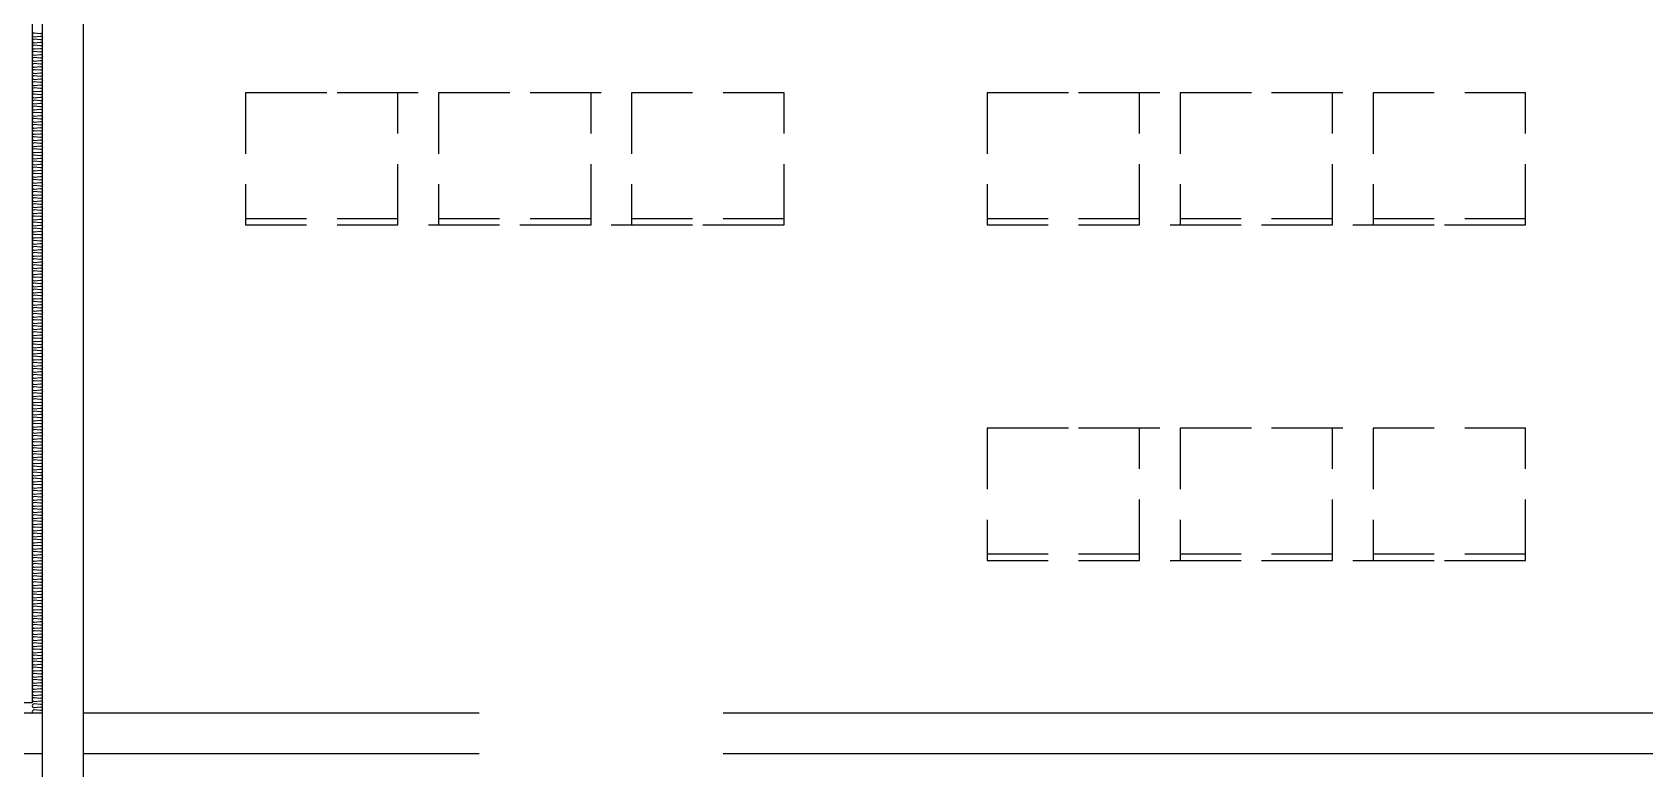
# Model space of a CAD drawing. Header units: millimetres. Extents: x -95754 to 177808, y 34455 to 150605.
# Drawn here: x 153554 to 161490, y 111430 to 115053 of the extents above; entities that cross this region are included whole.
import ezdxf

# ---------------------------------------------------------------- set-up
doc = ezdxf.new("R2010")
doc.units = ezdxf.units.MM
doc.header["$LTSCALE"] = 300
doc.linetypes.add('H1', pattern=[1.5, 1, -0.5])
for name, color, linetype in [('A-ELE-방수턱', 5, 'Continuous'), ('A-ETC-전기', 253, 'H1'), ('A-WALL-D', 7, 'Continuous'), ('ISL', 251, 'Continuous')]:
    doc.layers.add(name, color=color, linetype=linetype)

# ---------------------------------------------------------------- blocks, each defined once
blk = doc.blocks.new('A$C2e8f9a8b')
at = {"color": 0}
blk.add_line((30, 750), (30, 0), dxfattribs=at)
blk.add_lwpolyline([(650, 0), (0, 0), (0, 750), (650, 750)], close=True, dxfattribs=at)

msp = doc.modelspace()

# ---------------------------------------------------------------- linework, layer by layer
at = {"layer": 'A-ELE-방수턱'}
for p, q in [((153803.6, 111705), (155753.6, 111705)), ((156953.6, 111705), (166553.6, 111705)), ((153803.6, 111505), (155753.6, 111505)), ((156953.6, 111505), (166553.6, 111505))]:
    msp.add_line(p, q, dxfattribs=at)
at = {"layer": 'A-ETC-전기', "elevation": 0}
for points in [[(154603.6, 114755), (154603.6, 114105), (157253.6, 114105), (157253.6, 114755)], [(158253.6, 114755), (158253.6, 114105), (160903.6, 114105), (160903.6, 114755)], [(158253.6, 113105), (158253.6, 112455), (160903.6, 112455), (160903.6, 113105)]]:
    msp.add_lwpolyline(points, close=True, dxfattribs=at)
at = {"layer": 'A-WALL-D'}
for p, q in [((146153.6, 111705), (153603.6, 111705)), ((146153.6, 111505), (153603.6, 111505))]:
    msp.add_line(p, q, dxfattribs=at)
at = {"layer": 'A-WALL-D', "elevation": 0}
msp.add_lwpolyline([(165353.6, 124005), (153803.6, 124005), (153803.6, 110625), (153603.6, 110625), (153603.6, 124205), (167553.6, 124205)], dxfattribs=at)
at = {"layer": 'ISL', "elevation": 0}
msp.add_lwpolyline([(167503.6, 124355), (167503.6, 124255), (153553.6, 124255), (153553.6, 111755), (146203.6, 111755), (146203.6, 112755), (144903.6, 112755), (144903.6, 111755), (135403.6, 111755), (135403.6, 112755), (134903.6, 112755), (134903.6, 112970)], dxfattribs=at)
msp.add_lwpolyline([(153603.6, 115055, -0.44469), (153593.6, 115046), (153563.5, 115049, 1.108889), (153563.5, 115031), (153593.6, 115034, -0.44469), (153603.6, 115025, -0.44469), (153593.6, 115016), (153563.5, 115019, 1.108889), (153563.5, 115001), (153593.6, 115004, -0.44469), (153603.6, 114995, -0.44469), (153593.6, 114986), (153563.5, 114989, 1.108889), (153563.5, 114971), (153593.6, 114974, -0.44469), (153603.6, 114965, -0.44469), (153593.6, 114956), (153563.5, 114959, 1.108889), (153563.5, 114941), (153593.6, 114944, -0.44469), (153603.6, 114935, -0.44469), (153593.6, 114926), (153563.5, 114929, 1.108889), (153563.5, 114911), (153593.6, 114914, -0.44469), (153603.6, 114905, -0.44469), (153593.6, 114896), (153563.5, 114899, 1.108889), (153563.5, 114881), (153593.6, 114884, -0.44469), (153603.6, 114875, -0.44469), (153593.6, 114866), (153563.5, 114869, 1.108889), (153563.5, 114851), (153593.6, 114854, -0.44469), (153603.6, 114845, -0.44469), (153593.6, 114836), (153563.5, 114839, 1.108889), (153563.5, 114821), (153593.6, 114824, -0.44469), (153603.6, 114815, -0.44469), (153593.6, 114806), (153563.5, 114809, 1.108889), (153563.5, 114791), (153593.6, 114794, -0.44469), (153603.6, 114785, -0.44469), (153593.6, 114776), (153563.5, 114779, 1.108889), (153563.5, 114761), (153593.6, 114764, -0.44469), (153603.6, 114755, -0.44469), (153593.6, 114746), (153563.5, 114749, 1.108889), (153563.5, 114731), (153593.6, 114734, -0.44469), (153603.6, 114725, -0.44469), (153593.6, 114716), (153563.5, 114719, 1.108889), (153563.5, 114701), (153593.6, 114704, -0.44469), (153603.6, 114695, -0.44469), (153593.6, 114686), (153563.5, 114689, 1.108889), (153563.5, 114671), (153593.6, 114674, -0.44469), (153603.6, 114665, -0.44469), (153593.6, 114656), (153563.5, 114659, 1.108889), (153563.5, 114641), (153593.6, 114644, -0.44469), (153603.6, 114635, -0.44469), (153593.6, 114626), (153563.5, 114629, 1.108889), (153563.5, 114611), (153593.6, 114614, -0.44469), (153603.6, 114605, -0.44469), (153593.6, 114596), (153563.5, 114599, 1.108889), (153563.5, 114581), (153593.6, 114584, -0.44469), (153603.6, 114575, -0.44469), (153593.6, 114566), (153563.5, 114569, 1.108889), (153563.5, 114551), (153593.6, 114554, -0.44469), (153603.6, 114545, -0.44469), (153593.6, 114536), (153563.5, 114539, 1.108889), (153563.5, 114521), (153593.6, 114524, -0.44469), (153603.6, 114515, -0.44469), (153593.6, 114506), (153563.5, 114509, 1.108889), (153563.5, 114491), (153593.6, 114494, -0.44469), (153603.6, 114485, -0.44469), (153593.6, 114476), (153563.5, 114479, 1.108889), (153563.5, 114461), (153593.6, 114464, -0.44469), (153603.6, 114455, -0.44469), (153593.6, 114446), (153563.5, 114449, 1.108889), (153563.5, 114431), (153593.6, 114434, -0.44469), (153603.6, 114425, -0.44469), (153593.6, 114416), (153563.5, 114419, 1.108889), (153563.5, 114401), (153593.6, 114404, -0.44469), (153603.6, 114395, -0.44469), (153593.6, 114386), (153563.5, 114389, 1.108889), (153563.5, 114371), (153593.6, 114374, -0.44469), (153603.6, 114365, -0.44469), (153593.6, 114356), (153563.5, 114359, 1.108889), (153563.5, 114341), (153593.6, 114344, -0.44469), (153603.6, 114335, -0.44469), (153593.6, 114326), (153563.5, 114329, 1.108889), (153563.5, 114311), (153593.6, 114314, -0.44469), (153603.6, 114305, -0.44469), (153593.6, 114296), (153563.5, 114299, 1.108889), (153563.5, 114281), (153593.6, 114284, -0.44469), (153603.6, 114275, -0.44469), (153593.6, 114266), (153563.5, 114269, 1.108889), (153563.5, 114251), (153593.6, 114254, -0.44469), (153603.6, 114245, -0.44469), (153593.6, 114236), (153563.5, 114239, 1.108889), (153563.5, 114221), (153593.6, 114224, -0.44469), (153603.6, 114215, -0.44469), (153593.6, 114206), (153563.5, 114209, 1.108889), (153563.5, 114191), (153593.6, 114194, -0.44469), (153603.6, 114185, -0.44469), (153593.6, 114176), (153563.5, 114179, 1.108889), (153563.5, 114161), (153593.6, 114164, -0.44469), (153603.6, 114155, -0.44469), (153593.6, 114146), (153563.5, 114149, 1.108889), (153563.5, 114131), (153593.6, 114134, -0.44469), (153603.6, 114125, -0.44469), (153593.6, 114116), (153563.5, 114119, 1.108889), (153563.5, 114101), (153593.6, 114104, -0.44469), (153603.6, 114095, -0.44469), (153593.6, 114086), (153563.5, 114089, 1.108889), (153563.5, 114071), (153593.6, 114074, -0.44469), (153603.6, 114065, -0.44469), (153593.6, 114056), (153563.5, 114059, 1.108889), (153563.5, 114041), (153593.6, 114044, -0.44469), (153603.6, 114035, -0.44469), (153593.6, 114026), (153563.5, 114029, 1.108889), (153563.5, 114011), (153593.6, 114014, -0.44469), (153603.6, 114005, -0.44469), (153593.6, 113996), (153563.5, 113999, 1.108889), (153563.5, 113981), (153593.6, 113984, -0.44469), (153603.6, 113975, -0.44469), (153593.6, 113966), (153563.5, 113969, 1.108889), (153563.5, 113951), (153593.6, 113954, -0.44469), (153603.6, 113945, -0.44469), (153593.6, 113936), (153563.5, 113939, 1.108889), (153563.5, 113921), (153593.6, 113924, -0.44469), (153603.6, 113915, -0.44469), (153593.6, 113906), (153563.5, 113909, 1.108889), (153563.5, 113891), (153593.6, 113894, -0.44469), (153603.6, 113885, -0.44469), (153593.6, 113876), (153563.5, 113879, 1.108889), (153563.5, 113861), (153593.6, 113864, -0.44469), (153603.6, 113855, -0.44469), (153593.6, 113846), (153563.5, 113849, 1.108889), (153563.5, 113831), (153593.6, 113834, -0.44469), (153603.6, 113825, -0.44469), (153593.6, 113816), (153563.5, 113819, 1.108889), (153563.5, 113801), (153593.6, 113804, -0.44469), (153603.6, 113795, -0.44469), (153593.6, 113786), (153563.5, 113789, 1.108889), (153563.5, 113771), (153593.6, 113774, -0.44469), (153603.6, 113765, -0.44469), (153593.6, 113756), (153563.5, 113759, 1.108889), (153563.5, 113741), (153593.6, 113744, -0.44469), (153603.6, 113735, -0.44469), (153593.6, 113726), (153563.5, 113729, 1.108889), (153563.5, 113711), (153593.6, 113714, -0.44469), (153603.6, 113705, -0.44469), (153593.6, 113696), (153563.5, 113699, 1.108889), (153563.5, 113681), (153593.6, 113684, -0.44469), (153603.6, 113675, -0.44469), (153593.6, 113666), (153563.5, 113669, 1.108889), (153563.5, 113651), (153593.6, 113654, -0.44469), (153603.6, 113645, -0.44469), (153593.6, 113636), (153563.5, 113639, 1.108889), (153563.5, 113621), (153593.6, 113624, -0.44469), (153603.6, 113615, -0.44469), (153593.6, 113606), (153563.5, 113609, 1.108889), (153563.5, 113591), (153593.6, 113594, -0.44469), (153603.6, 113585, -0.44469), (153593.6, 113576), (153563.5, 113579, 1.108889), (153563.5, 113561), (153593.6, 113564, -0.44469), (153603.6, 113555, -0.44469), (153593.6, 113546), (153563.5, 113549, 1.108889), (153563.5, 113531), (153593.6, 113534, -0.44469), (153603.6, 113525, -0.44469), (153593.6, 113516), (153563.5, 113519, 1.108889), (153563.5, 113501), (153593.6, 113504, -0.44469), (153603.6, 113495, -0.44469), (153593.6, 113486), (153563.5, 113489, 1.108889), (153563.5, 113471), (153593.6, 113474, -0.44469), (153603.6, 113465, -0.44469), (153593.6, 113456), (153563.5, 113459, 1.108889), (153563.5, 113441), (153593.6, 113444, -0.44469), (153603.6, 113435, -0.44469), (153593.6, 113426), (153563.5, 113429, 1.108889), (153563.5, 113411), (153593.6, 113414, -0.44469), (153603.6, 113405, -0.44469), (153593.6, 113396), (153563.5, 113399, 1.108889), (153563.5, 113381), (153593.6, 113384, -0.44469), (153603.6, 113375, -0.44469), (153593.6, 113366), (153563.5, 113369, 1.108889), (153563.5, 113351), (153593.6, 113354, -0.44469), (153603.6, 113345, -0.44469), (153593.6, 113336), (153563.5, 113339, 1.108889), (153563.5, 113321), (153593.6, 113324, -0.44469), (153603.6, 113315, -0.44469), (153593.6, 113306), (153563.5, 113309, 1.108889), (153563.5, 113291), (153593.6, 113294, -0.44469), (153603.6, 113285, -0.44469), (153593.6, 113276), (153563.5, 113279, 1.108889), (153563.5, 113261), (153593.6, 113264, -0.44469), (153603.6, 113255, -0.44469), (153593.6, 113246), (153563.5, 113249, 1.108889), (153563.5, 113231), (153593.6, 113234, -0.44469), (153603.6, 113225, -0.44469), (153593.6, 113216), (153563.5, 113219, 1.108889), (153563.5, 113201), (153593.6, 113204, -0.44469), (153603.6, 113195, -0.44469), (153593.6, 113186), (153563.5, 113189, 1.108889), (153563.5, 113171), (153593.6, 113174, -0.44469), (153603.6, 113165, -0.44469), (153593.6, 113156), (153563.5, 113159, 1.108889), (153563.5, 113141), (153593.6, 113144, -0.44469), (153603.6, 113135, -0.44469), (153593.6, 113126), (153563.5, 113129, 1.108889), (153563.5, 113111), (153593.6, 113114, -0.44469), (153603.6, 113105, -0.44469), (153593.6, 113096), (153563.5, 113099, 1.108889), (153563.5, 113081), (153593.6, 113084, -0.44469), (153603.6, 113075, -0.44469), (153593.6, 113066), (153563.5, 113069, 1.108889), (153563.5, 113051), (153593.6, 113054, -0.44469), (153603.6, 113045, -0.44469), (153593.6, 113036), (153563.5, 113039, 1.108889), (153563.5, 113021), (153593.6, 113024, -0.44469), (153603.6, 113015, -0.44469), (153593.6, 113006), (153563.5, 113009, 1.108889), (153563.5, 112991), (153593.6, 112994, -0.44469), (153603.6, 112985, -0.44469), (153593.6, 112976), (153563.5, 112979, 1.108889), (153563.5, 112961), (153593.6, 112964, -0.44469), (153603.6, 112955, -0.44469), (153593.6, 112946), (153563.5, 112949, 1.108889), (153563.5, 112931), (153593.6, 112934, -0.44469), (153603.6, 112925, -0.44469), (153593.6, 112916), (153563.5, 112919, 1.108889), (153563.5, 112901), (153593.6, 112904, -0.44469), (153603.6, 112895, -0.44469), (153593.6, 112886), (153563.5, 112889, 1.108889), (153563.5, 112871), (153593.6, 112874, -0.44469), (153603.6, 112865, -0.44469), (153593.6, 112856), (153563.5, 112859, 1.108889), (153563.5, 112841), (153593.6, 112844, -0.44469), (153603.6, 112835, -0.44469), (153593.6, 112826), (153563.5, 112829, 1.108889), (153563.5, 112811), (153593.6, 112814, -0.44469), (153603.6, 112805, -0.44469), (153593.6, 112796), (153563.5, 112799, 1.108889), (153563.5, 112781), (153593.6, 112784, -0.44469), (153603.6, 112775, -0.44469), (153593.6, 112766), (153563.5, 112769, 1.108889), (153563.5, 112751), (153593.6, 112754, -0.44469), (153603.6, 112745, -0.44469), (153593.6, 112736), (153563.5, 112739, 1.108889), (153563.5, 112721), (153593.6, 112724, -0.44469), (153603.6, 112715, -0.44469), (153593.6, 112706), (153563.5, 112709, 1.108889), (153563.5, 112691), (153593.6, 112694, -0.44469), (153603.6, 112685, -0.44469), (153593.6, 112676), (153563.5, 112679, 1.108889), (153563.5, 112661), (153593.6, 112664, -0.44469), (153603.6, 112655, -0.44469), (153593.6, 112646), (153563.5, 112649, 1.108889), (153563.5, 112631), (153593.6, 112634, -0.44469), (153603.6, 112625, -0.44469), (153593.6, 112616), (153563.5, 112619, 1.108889), (153563.5, 112601), (153593.6, 112604, -0.44469), (153603.6, 112595, -0.44469), (153593.6, 112586), (153563.5, 112589, 1.108889), (153563.5, 112571), (153593.6, 112574, -0.44469), (153603.6, 112565, -0.44469), (153593.6, 112556), (153563.5, 112559, 1.108889), (153563.5, 112541), (153593.6, 112544, -0.44469), (153603.6, 112535, -0.44469), (153593.6, 112526), (153563.5, 112529, 1.108889), (153563.5, 112511), (153593.6, 112514, -0.44469), (153603.6, 112505, -0.44469), (153593.6, 112496), (153563.5, 112499, 1.108889), (153563.5, 112481), (153593.6, 112484, -0.44469), (153603.6, 112475, -0.44469), (153593.6, 112466), (153563.5, 112469, 1.108889), (153563.5, 112451), (153593.6, 112454, -0.44469), (153603.6, 112445, -0.44469), (153593.6, 112436), (153563.5, 112439, 1.108889), (153563.5, 112421), (153593.6, 112424, -0.44469), (153603.6, 112415, -0.44469), (153593.6, 112406), (153563.5, 112409, 1.108889), (153563.5, 112391), (153593.6, 112394, -0.44469), (153603.6, 112385, -0.44469), (153593.6, 112376), (153563.5, 112379, 1.108889), (153563.5, 112361), (153593.6, 112364, -0.44469), (153603.6, 112355, -0.44469), (153593.6, 112346), (153563.5, 112349, 1.108889), (153563.5, 112331), (153593.6, 112334, -0.44469), (153603.6, 112325, -0.44469), (153593.6, 112316), (153563.5, 112319, 1.108889), (153563.5, 112301), (153593.6, 112304, -0.44469), (153603.6, 112295, -0.44469), (153593.6, 112286), (153563.5, 112289, 1.108889), (153563.5, 112271), (153593.6, 112274, -0.44469), (153603.6, 112265, -0.44469), (153593.6, 112256), (153563.5, 112259, 1.108889), (153563.5, 112241), (153593.6, 112244, -0.44469), (153603.6, 112235, -0.44469), (153593.6, 112226), (153563.5, 112229, 1.108889), (153563.5, 112211), (153593.6, 112214, -0.44469), (153603.6, 112205, -0.44469), (153593.6, 112196), (153563.5, 112199, 1.108889), (153563.5, 112181), (153593.6, 112184, -0.44469), (153603.6, 112175, -0.44469), (153593.6, 112166), (153563.5, 112169, 1.108889), (153563.5, 112151), (153593.6, 112154, -0.44469), (153603.6, 112145, -0.44469), (153593.6, 112136), (153563.5, 112139, 1.108889), (153563.5, 112121), (153593.6, 112124, -0.44469), (153603.6, 112115, -0.44469), (153593.6, 112106), (153563.5, 112109, 1.108889), (153563.5, 112091), (153593.6, 112094, -0.44469), (153603.6, 112085, -0.44469), (153593.6, 112076), (153563.5, 112079, 1.108889), (153563.5, 112061), (153593.6, 112064, -0.44469), (153603.6, 112055, -0.44469), (153593.6, 112046), (153563.5, 112049, 1.108889), (153563.5, 112031), (153593.6, 112034, -0.44469), (153603.6, 112025, -0.44469), (153593.6, 112016), (153563.5, 112019, 1.108889), (153563.5, 112001), (153593.6, 112004, -0.44469), (153603.6, 111995, -0.44469), (153593.6, 111986), (153563.5, 111989, 1.108889), (153563.5, 111971), (153593.6, 111974, -0.44469), (153603.6, 111965, -0.44469), (153593.6, 111956), (153563.5, 111959, 1.108889), (153563.5, 111941), (153593.6, 111944, -0.44469), (153603.6, 111935, -0.44469), (153593.6, 111926), (153563.5, 111929, 1.108889), (153563.5, 111911), (153593.6, 111914, -0.44469), (153603.6, 111905, -0.44469), (153593.6, 111896), (153563.5, 111899, 1.108889), (153563.5, 111881), (153593.6, 111884, -0.44469), (153603.6, 111875, -0.44469), (153593.6, 111866), (153563.5, 111869, 1.108889), (153563.5, 111851), (153593.6, 111854, -0.44469), (153603.6, 111845, -0.44469), (153593.6, 111836), (153563.5, 111839, 1.108889), (153563.5, 111821), (153593.6, 111824, -0.44469), (153603.6, 111815, -0.44469), (153593.6, 111806), (153563.5, 111809, 1.108889), (153563.5, 111791), (153593.6, 111794, -0.44469), (153603.6, 111785, -0.44469), (153593.6, 111776), (153563.5, 111779, 1.108889), (153563.5, 111761), (153593.6, 111764, -0.44469), (153603.6, 111755, -0.44469), (153593.6, 111746), (153563.5, 111749, 1.108889), (153563.5, 111731), (153593.6, 111734, -0.44469), (153603.6, 111725, -0.44469), (153593.6, 111716), (153563.5, 111719, 0.63337), (153555.1, 111705, 0.63337)], format="xyb", dxfattribs=at)

# ---------------------------------------------------------------- block references
at = {"layer": 'A-ETC-전기', "xscale": -1, "rotation": 270}
for p in [(154603.6, 114105, 0), (155553.6, 114105, 0), (156503.6, 114105, 0), (158253.6, 114105, 0), (159203.6, 114105, 0), (160153.6, 114105, 0), (158253.6, 112455, 0), (159203.6, 112455, 0), (160153.6, 112455, 0)]:
    msp.add_blockref('A$C2e8f9a8b', p, dxfattribs=at)

doc.saveas('drawing.dxf')
